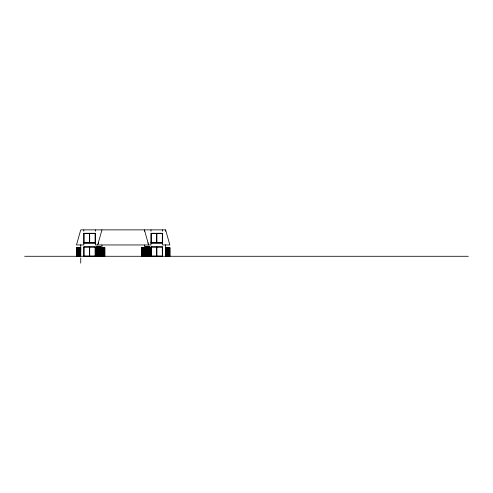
<?xml version="1.0" encoding="UTF-8"?>
<svg xmlns="http://www.w3.org/2000/svg" width="493" height="493" viewBox="0 0 493 493"><rect width="100%" height="100%" fill="white"/><g stroke="black" fill="none" stroke-linecap="round" stroke-linejoin="round"><path stroke-width="0.74" d="M97.706 244.959L101.952 229.874M76.668 247.948L77.327 247.948L77.364 256.046M76.883 247.948L77.093 256.046M76.988 247.948L77.148 256.046M77.093 247.948L77.419 247.948M77.469 256.046L77.469 247.948L77.789 247.948M77.709 247.763L77.629 256.046M77.789 256.046L77.82 247.763L77.863 256.046M78.221 256.046L78.245 247.763L78.276 256.046M78.597 256.046L78.356 247.763L78.701 256.046M78.597 247.948L78.868 256.046M78.812 256.046L78.972 247.948L78.652 247.948M78.917 247.948L78.972 256.046M79.133 256.046L79.213 247.763L79.188 256.046M79.237 247.948L79.453 256.046M79.293 256.046L79.509 247.948L79.065 247.948M79.453 247.948L79.669 256.046L79.829 247.948L79.774 256.046M79.465 256.046L79.724 247.948L79.33 247.948M79.774 247.948L80.045 256.046M79.884 247.948L80.267 247.948L80.205 256.046L79.866 247.948L79.884 256.046M80.205 247.948L80.532 248.269M80.39 247.763L80.31 256.046M80.532 255.349L80.532 256.046L80.766 247.763M165.574 247.763L165.71 256.046L169.678 256.046M165.87 256.046L165.95 247.763L166.03 256.046M165.975 247.948L166.351 247.948L166.351 256.046M166.406 247.948L166.622 256.046M166.511 247.948L166.726 256.046M166.726 247.948L166.942 256.046M166.942 247.948L167.207 256.046M167.263 247.948L167.478 256.046M167.478 247.948L167.799 256.046L167.854 247.948M167.799 247.948L168.014 256.046M167.99 247.763L167.91 256.046M168.014 247.948L168.119 256.046M168.119 247.948L168.495 247.948L168.495 256.046M168.446 247.948L168.711 256.046M168.816 256.046L168.951 247.763L168.926 256.046M168.982 247.948L169.191 256.046M169.191 247.948L169.358 256.046M169.302 247.948L169.678 247.948M95.938 247.948L96.289 247.948L96.289 256.046M96.634 247.948L96.985 247.948L96.985 256.046M100.812 247.948L101.164 247.948L101.164 256.046M101.971 247.948L102.322 247.948L102.322 256.046M104.177 256.046L104.177 247.948L104.818 247.763M142.163 256.046L141.91 247.948M142.163 247.948L142.514 247.948L142.514 256.046M145.41 247.948L145.762 247.948L145.762 256.046M100.806 247.048L96.733 247.048L100.806 247.048L100.812 256.046L96.733 256.07L96.733 247.048M77.198 247.948L77.598 256.046M77.463 247.948L78.128 247.948L77.999 256.046M77.728 247.948L78.116 256.046M79.595 247.948L79.965 247.763M165.611 229.874L80.735 229.874L76.489 244.959L83.798 244.959L83.798 233.275L95.352 233.275L95.352 244.959L150.994 244.959L150.994 233.275L162.542 233.275L162.542 244.959L169.851 244.959L165.611 229.874L165.611 231.235M83.798 233.509L95.112 233.509M151.228 233.509L162.542 233.509M83.798 242.47L95.352 242.47M150.994 242.47L162.542 242.47M83.798 242.704L95.352 242.704M150.994 242.704L162.542 242.704M83.798 243.296L95.352 243.296M150.994 243.296L162.542 243.296M83.798 247.079L95.112 247.079M145.54 247.048L149.607 247.048L145.54 247.048L145.527 256.046L149.607 256.07L149.767 247.763L149.94 256.046M151.228 247.079L162.542 247.079M95.975 247.763L95.556 247.689L95.593 256.28M141.528 247.763L141.947 247.763M150.365 247.763L150.784 247.689L150.753 256.28M169.888 247.763L169.469 247.689L169.506 256.28M76.544 248.269L80.593 248.269M95.938 248.269L104.726 248.269M141.62 248.269L150.402 248.269M165.753 248.269L169.795 248.269M76.544 248.62L80.593 248.62M95.938 248.62L104.726 248.62M141.62 248.62L150.402 248.62M165.753 248.62L169.795 248.62M76.544 251.522L80.593 251.522M95.938 251.522L104.726 251.522M141.62 251.522L150.402 251.522M165.753 251.522L169.795 251.522M76.544 251.868L80.593 251.868M95.938 251.868L104.726 251.868M141.62 251.868L150.402 251.868M165.753 251.868L169.795 251.868M76.544 254.998L80.593 254.998M95.938 254.998L104.726 254.998M141.62 254.998L150.402 254.998M165.753 254.998L169.795 254.998M76.544 255.349L80.593 255.349M95.938 255.349L104.726 255.349M141.62 255.349L150.402 255.349M165.753 255.349L169.795 255.349M76.668 256.046L80.797 256.046M89.455 256.04L84.032 256.04L84.032 247.079M95.112 256.04L89.695 256.04L89.695 247.079M95.938 256.046L104.528 256.046L104.35 247.763M104.781 256.046L104.726 247.763M141.559 256.046L141.62 247.763M150.402 256.046L141.818 256.046L141.848 247.763M151.228 256.04L156.651 256.04L156.651 247.079M156.885 256.04L162.308 256.04L162.308 247.079M96.634 256.175L100.905 256.175M145.435 256.175L149.712 256.175M24.65 256.28L468.35 256.28M80.532 247.948L80.26 247.948M78.399 247.948L78.221 247.948M150.402 247.948L150.057 247.948L150.057 256.046M149.706 247.948L149.361 247.948L149.361 256.046M145.527 247.948L145.182 247.948L145.182 256.046M145.299 247.948L144.948 247.948L144.948 256.046M104.177 247.948L103.832 247.948L103.832 256.046M100.929 247.948L100.584 247.948L100.584 256.046M96.751 247.948L96.406 247.948L96.406 256.046M96.523 247.948L96.172 247.948L96.172 256.046M168.926 247.948L168.766 256.046M168.816 247.948L168.551 256.046M167.558 247.763L167.638 256.046M167.318 247.948L167.158 256.046M77.173 247.763L77.253 256.046M148.633 244.959L144.394 229.874L144.394 231.235M169.888 247.689L169.851 256.28L169.795 247.763M169.66 247.689L169.678 256.28M169.561 247.763L169.561 256.046M169.302 256.046L169.167 247.763L169.031 256.046M168.39 256.046L168.31 247.763L168.23 256.046M167.534 256.046L167.454 247.763L167.318 256.046M167.047 256.046L166.917 247.763L166.782 256.046M166.511 256.046L166.381 247.763L166.301 256.046M166.246 256.046L166.166 247.763L166.086 256.046M165.765 247.689L165.753 256.28M165.611 244.725L165.593 256.28M162.542 229.874L162.542 231.235M162.542 256.28L162.542 246.845L150.994 246.845L150.994 256.28M162.308 233.509L162.308 242.704M156.885 233.509L156.885 242.704M156.885 247.079L156.885 256.28M156.651 233.509L156.651 242.704M151.228 233.275L151.228 242.704M151.228 246.845L151.228 256.28M150.994 229.874L150.994 231.235M150.365 247.689L150.402 256.28M150.168 256.046L149.995 247.763L149.823 256.046M149.81 248.299L149.81 246.845L145.336 246.845L145.336 256.28M149.706 256.046L149.712 246.95L145.435 246.95L145.41 256.046M149.471 256.046L149.299 247.763L149.126 256.046M149.243 256.046L149.071 247.763L148.892 256.046M149.009 256.046L148.837 247.763L148.664 256.046M148.781 256.046L148.603 247.763L148.43 256.046M148.547 256.046L148.375 247.763L148.196 256.046M148.313 256.046L148.14 247.763L147.968 256.046M148.085 256.046L147.906 247.763L147.734 256.046M147.999 242.704L147.999 243.296M147.851 256.046L147.678 247.763L147.499 256.046M147.617 256.046L147.444 247.763L147.271 256.046M147.389 256.046L147.21 247.763L147.037 256.046M147.154 256.046L146.982 247.763L146.803 256.046M146.92 256.046L146.748 247.763L146.575 256.046M146.692 256.046L146.513 247.763L146.341 256.046M146.458 256.046L146.285 247.763L146.107 256.046M146.224 256.046L146.051 247.763L145.879 256.046M145.996 256.046L145.817 247.763L145.645 256.046M145.065 256.046L144.893 247.763L144.72 256.046M144.831 256.046L144.659 247.763L144.486 256.046M144.603 256.046L144.424 247.763L144.252 256.046M144.394 244.959L144.394 248.577M144.394 256.28L144.196 247.763L144.024 256.046M144.135 256.046L143.962 247.763L143.79 256.046M143.907 256.046L143.728 247.763L143.555 256.046M143.673 256.046L143.5 247.763L143.327 256.046M143.438 256.046L143.266 247.763L143.093 256.046M143.21 256.046L143.038 247.763L142.859 256.046M142.976 256.046L142.804 247.763L142.631 256.046M142.742 256.046L142.569 247.763L142.397 256.046M141.947 247.689L141.91 256.28M141.528 247.689L141.559 256.28M104.818 247.689L104.781 256.28M104.436 247.763L104.436 256.28M103.949 256.046L103.77 247.763L103.598 256.046M103.715 256.046L103.542 247.763L103.364 256.046M103.481 256.046L103.308 247.763L103.136 256.046M103.253 256.046L103.074 247.763L102.901 256.046M103.019 256.046L102.846 247.763L102.667 256.046M102.784 256.046L102.612 247.763L102.439 256.046M102.556 256.046L102.378 247.763L102.205 256.046M102.088 256.046L101.915 247.763L101.743 256.046M101.952 244.959L101.952 256.28M101.86 256.046L101.681 247.763L101.509 256.046M101.626 256.046L101.453 247.763L101.275 256.046M101.392 256.046L101.219 247.763L101.047 256.046M101.01 256.28L101.01 246.845L96.529 246.845L96.523 256.046M100.868 248.515L100.905 246.95L96.634 246.95L96.634 256.046M100.695 256.046L100.523 247.763L100.35 256.046M100.467 256.046L100.289 247.763L100.116 256.046M100.233 256.046L100.061 247.763L99.888 256.046M99.999 256.046L99.826 247.763L99.654 256.046M99.771 256.046L99.592 247.763L99.42 256.046M99.537 256.046L99.364 247.763L99.192 256.046M99.303 256.046L99.13 247.763L98.957 256.046M99.075 256.046L98.902 247.763L98.723 256.046M98.84 256.046L98.668 247.763L98.495 256.046M98.606 256.046L98.434 247.763L98.261 256.046M98.378 256.046L98.206 247.763L98.027 256.046M98.144 256.046L97.971 247.763L97.799 256.046M97.91 256.046L97.737 247.763L97.565 256.046M97.682 256.046L97.509 247.763L97.331 256.046M97.448 256.046L97.275 247.763L97.103 256.046M97.22 256.046L97.041 247.763L96.868 256.046M95.975 247.689L95.938 256.28M95.352 229.874L95.352 231.235M95.352 256.28L95.352 246.845L83.798 246.845L83.798 256.28M95.112 233.275L95.112 242.704M95.112 246.845L95.112 256.28M89.695 233.509L89.695 242.704M89.455 233.509L89.455 242.704M89.455 247.079L89.455 256.28M84.032 233.509L84.032 242.704M83.798 229.874L83.798 231.235M80.735 244.725L80.753 256.28M80.735 257.999L80.735 263.126M80.593 247.763L80.593 256.28M76.933 256.28L76.97 247.689L76.452 247.689L76.489 256.28M76.871 247.689L76.84 256.28M76.779 247.763L76.779 256.046M76.68 247.689L76.668 256.28M98.341 242.704L98.341 243.296L98.341 242.704M100.295 247.566L97.244 247.566L100.295 247.566M149.102 247.566L146.045 247.566L149.102 247.566"/></g></svg>
